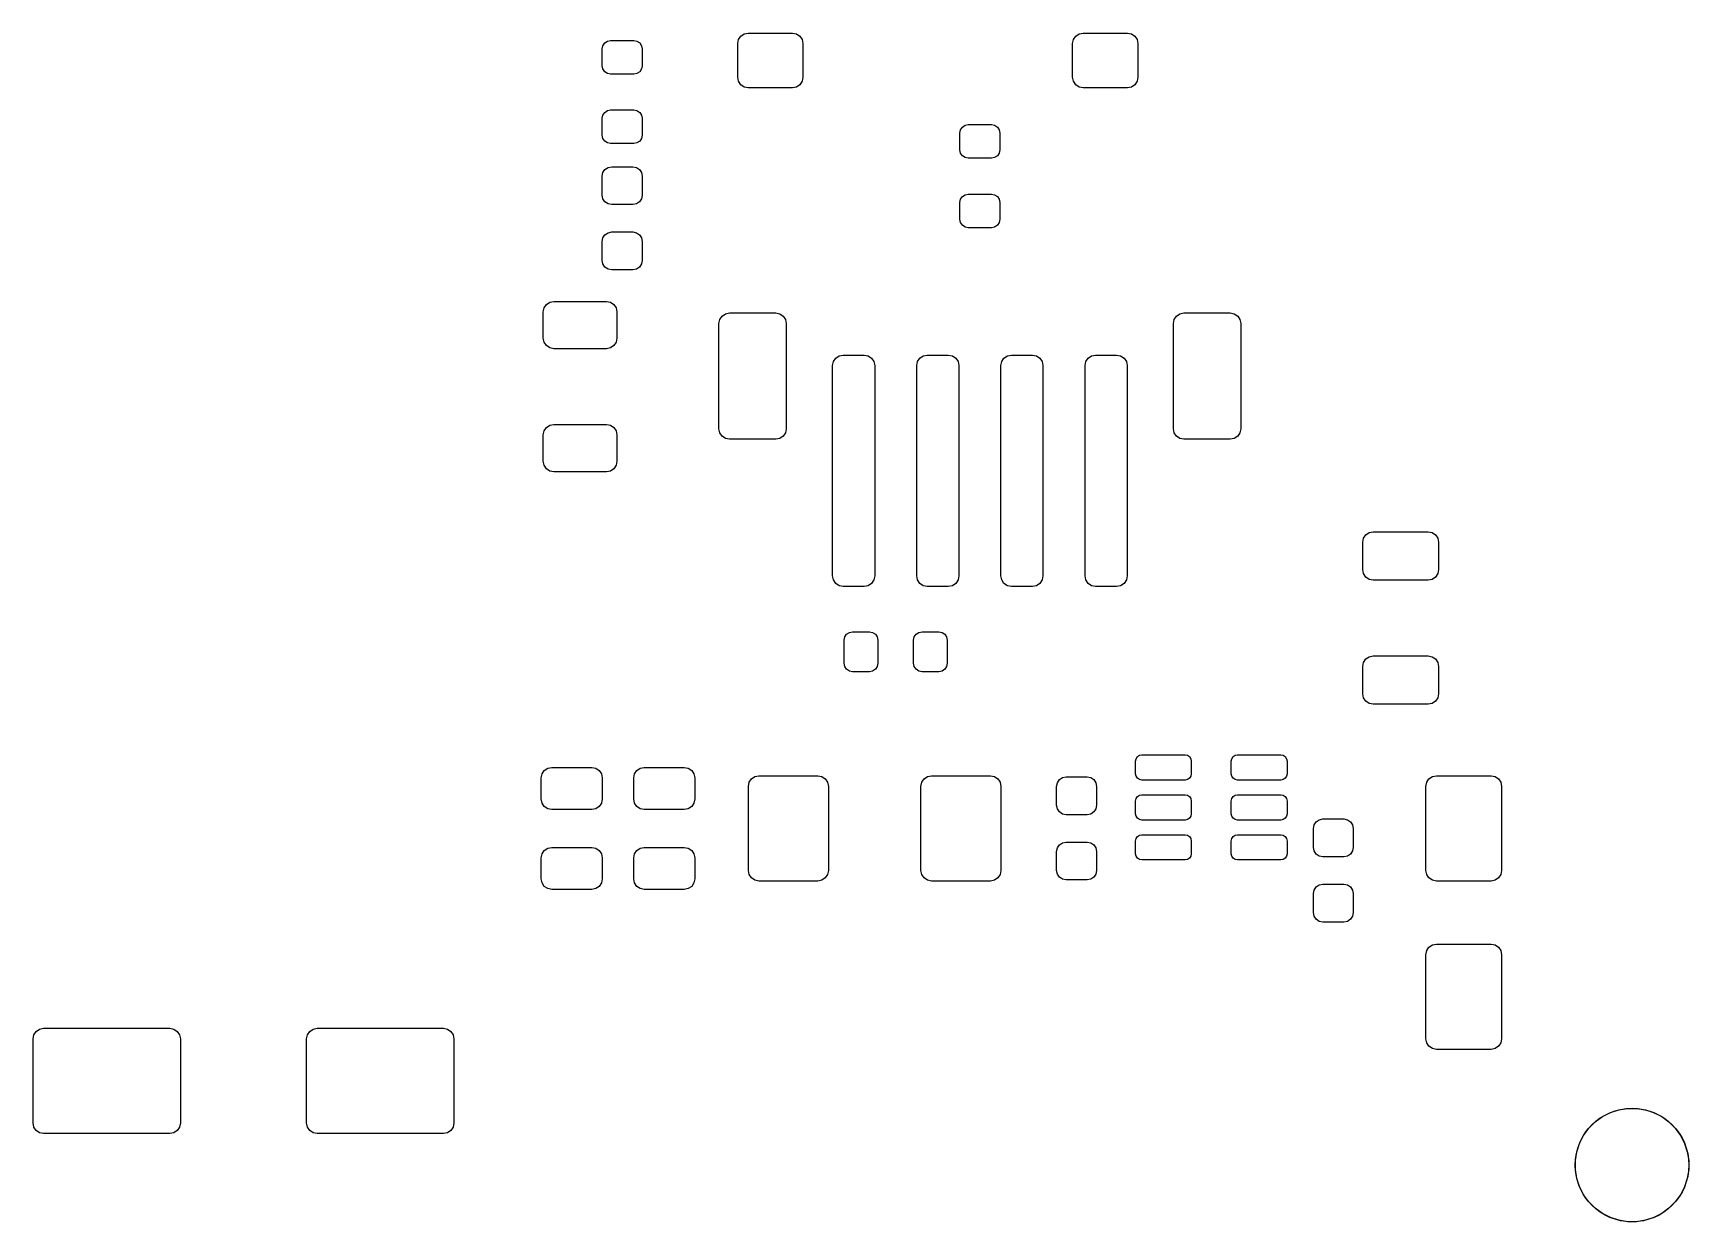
# Model space of a CAD drawing. Header units: millimetres. Extents: x 102 to 178.7, y -160.9 to -102.2.
# Drawn here: x 138.5 to 177.85, y -159.85 to -131.6 of the extents above; entities that cross this region are included whole.
import ezdxf

# ---------------------------------------------------------------- set-up
doc = ezdxf.new("R2010")
doc.units = ezdxf.units.MM
doc.layers.add('F.Mask', color=253, linetype='CONTINUOUS', true_color=0xa89984)

msp = doc.modelspace()

# ---------------------------------------------------------------- linework, layer by layer
at = {"layer": 'F.Mask', "linetype": 'CONTINUOUS'}
for p, q in [((152.083579, -131.833579), (152.148463, -131.790224)), ((152.148463, -131.790224), (152.225, -131.775)), ((152.225, -131.775), (152.775, -131.775)), ((152.775, -131.775), (152.851537, -131.790224)), ((152.851537, -131.790224), (152.916421, -131.833579)), ((155.245, -131.85), (155.26403, -131.754329)), ((155.26403, -131.754329), (155.318223, -131.673223)), ((155.318223, -131.673223), (155.399329, -131.61903)), ((155.399329, -131.61903), (155.495, -131.6)), ((155.495, -131.6), (156.545, -131.6)), ((156.545, -131.6), (156.640671, -131.61903)), ((156.640671, -131.61903), (156.721777, -131.673223)), ((156.721777, -131.673223), (156.77597, -131.754329)), ((156.77597, -131.754329), (156.795, -131.85)), ((163.205, -131.85), (163.22403, -131.754329)), ((163.22403, -131.754329), (163.278223, -131.673223)), ((163.278223, -131.673223), (163.359329, -131.61903)), ((163.359329, -131.61903), (163.455, -131.6)), ((163.455, -131.6), (164.505, -131.6)), ((164.505, -131.6), (164.600671, -131.61903)), ((164.600671, -131.61903), (164.681777, -131.673223)), ((164.681777, -131.673223), (164.73597, -131.754329)), ((164.73597, -131.754329), (164.755, -131.85)), ((152.025, -131.975), (152.040224, -131.898463)), ((152.025, -132.375), (152.025, -131.975)), ((152.040224, -131.898463), (152.083579, -131.833579)), ((152.916421, -131.833579), (152.959776, -131.898463)), ((152.959776, -131.898463), (152.975, -131.975)), ((152.975, -131.975), (152.975, -132.375)), ((155.245, -132.65), (155.245, -131.85)), ((156.795, -131.85), (156.795, -132.65)), ((163.205, -132.65), (163.205, -131.85)), ((164.755, -131.85), (164.755, -132.65)), ((152.040224, -132.451537), (152.025, -132.375)), ((152.083579, -132.516421), (152.040224, -132.451537)), ((152.148463, -132.559776), (152.083579, -132.516421)), ((152.225, -132.575), (152.148463, -132.559776)), ((152.775, -132.575), (152.225, -132.575)), ((152.851537, -132.559776), (152.775, -132.575)), ((152.916421, -132.516421), (152.851537, -132.559776)), ((152.959776, -132.451537), (152.916421, -132.516421)), ((152.975, -132.375), (152.959776, -132.451537)), ((155.26403, -132.745671), (155.245, -132.65)), ((155.318223, -132.826777), (155.26403, -132.745671)), ((155.399329, -132.88097), (155.318223, -132.826777)), ((155.495, -132.9), (155.399329, -132.88097)), ((156.545, -132.9), (155.495, -132.9)), ((156.640671, -132.88097), (156.545, -132.9)), ((156.721777, -132.826777), (156.640671, -132.88097)), ((156.77597, -132.745671), (156.721777, -132.826777)), ((156.795, -132.65), (156.77597, -132.745671)), ((163.22403, -132.745671), (163.205, -132.65)), ((163.278223, -132.826777), (163.22403, -132.745671)), ((163.359329, -132.88097), (163.278223, -132.826777)), ((163.455, -132.9), (163.359329, -132.88097)), ((164.505, -132.9), (163.455, -132.9)), ((164.600671, -132.88097), (164.505, -132.9)), ((164.681777, -132.826777), (164.600671, -132.88097)), ((164.73597, -132.745671), (164.681777, -132.826777)), ((164.755, -132.65), (164.73597, -132.745671)), ((152.025, -133.625), (152.040224, -133.548463)), ((152.025, -134.025), (152.025, -133.625)), ((152.040224, -133.548463), (152.083579, -133.483579)), ((152.083579, -133.483579), (152.148463, -133.440224)), ((152.148463, -133.440224), (152.225, -133.425)), ((152.225, -133.425), (152.775, -133.425)), ((152.775, -133.425), (152.851537, -133.440224)), ((152.851537, -133.440224), (152.916421, -133.483579)), ((152.916421, -133.483579), (152.959776, -133.548463)), ((152.959776, -133.548463), (152.975, -133.625)), ((152.975, -133.625), (152.975, -134.025)), ((160.648463, -133.790224), (160.725, -133.775)), ((160.725, -133.775), (161.275, -133.775)), ((161.275, -133.775), (161.351537, -133.790224)), ((152.040224, -134.101537), (152.025, -134.025)), ((152.083579, -134.166421), (152.040224, -134.101537)), ((152.148463, -134.209776), (152.083579, -134.166421)), ((152.916421, -134.166421), (152.851537, -134.209776)), ((152.959776, -134.101537), (152.916421, -134.166421)), ((152.975, -134.025), (152.959776, -134.101537)), ((160.525, -133.975), (160.540224, -133.898463)), ((160.525, -134.375), (160.525, -133.975)), ((160.540224, -133.898463), (160.583579, -133.833579)), ((160.583579, -133.833579), (160.648463, -133.790224)), ((161.351537, -133.790224), (161.416421, -133.833579)), ((161.416421, -133.833579), (161.459776, -133.898463)), ((161.459776, -133.898463), (161.475, -133.975)), ((161.475, -133.975), (161.475, -134.375)), ((152.225, -134.225), (152.148463, -134.209776)), ((152.775, -134.225), (152.225, -134.225)), ((152.851537, -134.209776), (152.775, -134.225)), ((160.540224, -134.451537), (160.525, -134.375)), ((160.583579, -134.516421), (160.540224, -134.451537)), ((160.648463, -134.559776), (160.583579, -134.516421)), ((160.725, -134.575), (160.648463, -134.559776)), ((161.275, -134.575), (160.725, -134.575)), ((161.351537, -134.559776), (161.275, -134.575)), ((161.416421, -134.516421), (161.351537, -134.559776)), ((161.459776, -134.451537), (161.416421, -134.516421)), ((161.475, -134.375), (161.459776, -134.451537)), ((152.025, -135), (152.042127, -134.913896)), ((152.042127, -134.913896), (152.090901, -134.840901)), ((152.090901, -134.840901), (152.163896, -134.792127)), ((152.163896, -134.792127), (152.25, -134.775)), ((152.25, -134.775), (152.75, -134.775)), ((152.75, -134.775), (152.836104, -134.792127)), ((152.836104, -134.792127), (152.909099, -134.840901)), ((152.909099, -134.840901), (152.957873, -134.913896)), ((152.957873, -134.913896), (152.975, -135)), ((152.025, -135.45), (152.025, -135)), ((152.975, -135), (152.975, -135.45)), ((152.042127, -135.536104), (152.025, -135.45)), ((152.090901, -135.609099), (152.042127, -135.536104)), ((152.163896, -135.657873), (152.090901, -135.609099)), ((152.25, -135.675), (152.163896, -135.657873)), ((152.75, -135.675), (152.25, -135.675)), ((152.836104, -135.657873), (152.75, -135.675)), ((152.909099, -135.609099), (152.836104, -135.657873)), ((152.957873, -135.536104), (152.909099, -135.609099)), ((152.975, -135.45), (152.957873, -135.536104)), ((160.525, -135.625), (160.540224, -135.548463)), ((160.525, -136.025), (160.525, -135.625)), ((160.540224, -135.548463), (160.583579, -135.483579)), ((160.583579, -135.483579), (160.648463, -135.440224)), ((160.648463, -135.440224), (160.725, -135.425)), ((160.725, -135.425), (161.275, -135.425)), ((161.275, -135.425), (161.351537, -135.440224)), ((161.351537, -135.440224), (161.416421, -135.483579)), ((161.416421, -135.483579), (161.459776, -135.548463)), ((161.459776, -135.548463), (161.475, -135.625)), ((161.475, -135.625), (161.475, -136.025)), ((160.540224, -136.101537), (160.525, -136.025)), ((160.583579, -136.166421), (160.540224, -136.101537)), ((161.459776, -136.101537), (161.416421, -136.166421)), ((161.475, -136.025), (161.459776, -136.101537)), ((152.025, -136.55), (152.042127, -136.463896)), ((152.042127, -136.463896), (152.090901, -136.390901)), ((152.090901, -136.390901), (152.163896, -136.342127)), ((152.163896, -136.342127), (152.25, -136.325)), ((152.25, -136.325), (152.75, -136.325)), ((152.75, -136.325), (152.836104, -136.342127)), ((152.836104, -136.342127), (152.909099, -136.390901)), ((152.909099, -136.390901), (152.957873, -136.463896)), ((152.957873, -136.463896), (152.975, -136.55)), ((160.648463, -136.209776), (160.583579, -136.166421)), ((160.725, -136.225), (160.648463, -136.209776)), ((161.275, -136.225), (160.725, -136.225)), ((161.351537, -136.209776), (161.275, -136.225)), ((161.416421, -136.166421), (161.351537, -136.209776)), ((152.025, -137), (152.025, -136.55)), ((152.975, -136.55), (152.975, -137)), ((152.042127, -137.086104), (152.025, -137)), ((152.090901, -137.159099), (152.042127, -137.086104)), ((152.163896, -137.207873), (152.090901, -137.159099)), ((152.25, -137.225), (152.163896, -137.207873)), ((152.75, -137.225), (152.25, -137.225)), ((152.836104, -137.207873), (152.75, -137.225)), ((152.909099, -137.159099), (152.836104, -137.207873)), ((152.957873, -137.086104), (152.909099, -137.159099)), ((152.975, -137), (152.957873, -137.086104)), ((150.64403, -138.129329), (150.698223, -138.048223)), ((150.698223, -138.048223), (150.779329, -137.99403)), ((150.779329, -137.99403), (150.875, -137.975)), ((150.875, -137.975), (152.125, -137.975)), ((152.125, -137.975), (152.220671, -137.99403)), ((152.220671, -137.99403), (152.301777, -138.048223)), ((152.301777, -138.048223), (152.35597, -138.129329)), ((150.625, -138.225), (150.64403, -138.129329)), ((150.625, -138.85), (150.625, -138.225)), ((152.35597, -138.129329), (152.375, -138.225)), ((152.375, -138.225), (152.375, -138.85)), ((154.8, -138.5), (154.81903, -138.404329)), ((154.8, -141), (154.8, -138.5)), ((154.81903, -138.404329), (154.873223, -138.323223)), ((154.873223, -138.323223), (154.954329, -138.26903)), ((154.954329, -138.26903), (155.05, -138.25)), ((155.05, -138.25), (156.15, -138.25)), ((156.15, -138.25), (156.245671, -138.26903)), ((156.245671, -138.26903), (156.326777, -138.323223)), ((156.326777, -138.323223), (156.38097, -138.404329)), ((156.38097, -138.404329), (156.4, -138.5)), ((156.4, -138.5), (156.4, -141)), ((165.6, -138.5), (165.61903, -138.404329)), ((165.6, -141), (165.6, -138.5)), ((165.61903, -138.404329), (165.673223, -138.323223)), ((165.673223, -138.323223), (165.754329, -138.26903)), ((165.754329, -138.26903), (165.85, -138.25)), ((165.85, -138.25), (166.95, -138.25)), ((166.95, -138.25), (167.045671, -138.26903)), ((167.045671, -138.26903), (167.126777, -138.323223)), ((167.126777, -138.323223), (167.18097, -138.404329)), ((167.18097, -138.404329), (167.2, -138.5)), ((167.2, -138.5), (167.2, -141)), ((150.64403, -138.945671), (150.625, -138.85)), ((152.375, -138.85), (152.35597, -138.945671)), ((150.698223, -139.026777), (150.64403, -138.945671)), ((150.779329, -139.08097), (150.698223, -139.026777)), ((150.875, -139.1), (150.779329, -139.08097)), ((152.125, -139.1), (150.875, -139.1)), ((152.220671, -139.08097), (152.125, -139.1)), ((152.301777, -139.026777), (152.220671, -139.08097)), ((152.35597, -138.945671), (152.301777, -139.026777)), ((157.573223, -139.323223), (157.654329, -139.26903)), ((157.654329, -139.26903), (157.75, -139.25)), ((157.75, -139.25), (158.25, -139.25)), ((158.25, -139.25), (158.345671, -139.26903)), ((158.345671, -139.26903), (158.426777, -139.323223)), ((159.573223, -139.323223), (159.654329, -139.26903)), ((159.654329, -139.26903), (159.75, -139.25)), ((159.75, -139.25), (160.25, -139.25)), ((160.25, -139.25), (160.345671, -139.26903)), ((160.345671, -139.26903), (160.426777, -139.323223)), ((161.573223, -139.323223), (161.654329, -139.26903)), ((161.654329, -139.26903), (161.75, -139.25)), ((161.75, -139.25), (162.25, -139.25)), ((162.25, -139.25), (162.345671, -139.26903)), ((162.345671, -139.26903), (162.426777, -139.323223)), ((163.573223, -139.323223), (163.654329, -139.26903)), ((163.654329, -139.26903), (163.75, -139.25)), ((163.75, -139.25), (164.25, -139.25)), ((164.25, -139.25), (164.345671, -139.26903)), ((164.345671, -139.26903), (164.426777, -139.323223)), ((157.5, -139.5), (157.51903, -139.404329)), ((157.5, -144.5), (157.5, -139.5)), ((157.51903, -139.404329), (157.573223, -139.323223)), ((158.426777, -139.323223), (158.48097, -139.404329)), ((158.48097, -139.404329), (158.5, -139.5)), ((158.5, -139.5), (158.5, -144.5)), ((159.5, -139.5), (159.51903, -139.404329)), ((159.5, -144.5), (159.5, -139.5)), ((159.51903, -139.404329), (159.573223, -139.323223)), ((160.426777, -139.323223), (160.48097, -139.404329)), ((160.48097, -139.404329), (160.5, -139.5)), ((160.5, -139.5), (160.5, -144.5)), ((161.5, -139.5), (161.51903, -139.404329)), ((161.5, -144.5), (161.5, -139.5)), ((161.51903, -139.404329), (161.573223, -139.323223)), ((162.426777, -139.323223), (162.48097, -139.404329)), ((162.48097, -139.404329), (162.5, -139.5)), ((162.5, -139.5), (162.5, -144.5)), ((163.5, -139.5), (163.51903, -139.404329)), ((163.5, -144.5), (163.5, -139.5)), ((163.51903, -139.404329), (163.573223, -139.323223)), ((164.426777, -139.323223), (164.48097, -139.404329)), ((164.48097, -139.404329), (164.5, -139.5)), ((164.5, -139.5), (164.5, -144.5)), ((150.625, -141.15), (150.64403, -141.054329)), ((150.625, -141.775), (150.625, -141.15)), ((150.64403, -141.054329), (150.698223, -140.973223)), ((150.698223, -140.973223), (150.779329, -140.91903)), ((150.779329, -140.91903), (150.875, -140.9)), ((150.875, -140.9), (152.125, -140.9)), ((152.125, -140.9), (152.220671, -140.91903)), ((152.220671, -140.91903), (152.301777, -140.973223)), ((152.301777, -140.973223), (152.35597, -141.054329)), ((152.35597, -141.054329), (152.375, -141.15)), ((152.375, -141.15), (152.375, -141.775)), ((154.81903, -141.095671), (154.8, -141)), ((154.873223, -141.176777), (154.81903, -141.095671)), ((154.954329, -141.23097), (154.873223, -141.176777)), ((155.05, -141.25), (154.954329, -141.23097)), ((156.15, -141.25), (155.05, -141.25)), ((156.245671, -141.23097), (156.15, -141.25)), ((156.326777, -141.176777), (156.245671, -141.23097)), ((156.38097, -141.095671), (156.326777, -141.176777)), ((156.4, -141), (156.38097, -141.095671)), ((165.61903, -141.095671), (165.6, -141)), ((165.673223, -141.176777), (165.61903, -141.095671)), ((165.754329, -141.23097), (165.673223, -141.176777)), ((165.85, -141.25), (165.754329, -141.23097)), ((166.95, -141.25), (165.85, -141.25)), ((167.045671, -141.23097), (166.95, -141.25)), ((167.126777, -141.176777), (167.045671, -141.23097)), ((167.18097, -141.095671), (167.126777, -141.176777)), ((167.2, -141), (167.18097, -141.095671)), ((150.64403, -141.870671), (150.625, -141.775)), ((150.698223, -141.951777), (150.64403, -141.870671)), ((150.779329, -142.00597), (150.698223, -141.951777)), ((150.875, -142.025), (150.779329, -142.00597)), ((152.125, -142.025), (150.875, -142.025)), ((152.220671, -142.00597), (152.125, -142.025)), ((152.301777, -141.951777), (152.220671, -142.00597)), ((152.35597, -141.870671), (152.301777, -141.951777)), ((152.375, -141.775), (152.35597, -141.870671)), ((170.1, -143.7), (170.11903, -143.604329)), ((170.11903, -143.604329), (170.173223, -143.523223)), ((170.173223, -143.523223), (170.254329, -143.46903)), ((170.254329, -143.46903), (170.35, -143.45)), ((170.35, -143.45), (171.65, -143.45)), ((171.65, -143.45), (171.745671, -143.46903)), ((171.745671, -143.46903), (171.826777, -143.523223)), ((171.826777, -143.523223), (171.88097, -143.604329)), ((171.88097, -143.604329), (171.9, -143.7)), ((170.1, -144.35), (170.1, -143.7)), ((171.9, -143.7), (171.9, -144.35)), ((170.11903, -144.445671), (170.1, -144.35)), ((171.9, -144.35), (171.88097, -144.445671)), ((157.51903, -144.595671), (157.5, -144.5)), ((157.573223, -144.676777), (157.51903, -144.595671)), ((157.654329, -144.73097), (157.573223, -144.676777)), ((157.75, -144.75), (157.654329, -144.73097)), ((158.25, -144.75), (157.75, -144.75)), ((158.345671, -144.73097), (158.25, -144.75)), ((158.426777, -144.676777), (158.345671, -144.73097)), ((158.48097, -144.595671), (158.426777, -144.676777)), ((158.5, -144.5), (158.48097, -144.595671)), ((159.51903, -144.595671), (159.5, -144.5)), ((159.573223, -144.676777), (159.51903, -144.595671)), ((159.654329, -144.73097), (159.573223, -144.676777)), ((159.75, -144.75), (159.654329, -144.73097)), ((160.25, -144.75), (159.75, -144.75)), ((160.345671, -144.73097), (160.25, -144.75)), ((160.426777, -144.676777), (160.345671, -144.73097)), ((160.48097, -144.595671), (160.426777, -144.676777)), ((160.5, -144.5), (160.48097, -144.595671)), ((161.51903, -144.595671), (161.5, -144.5)), ((161.573223, -144.676777), (161.51903, -144.595671)), ((161.654329, -144.73097), (161.573223, -144.676777)), ((161.75, -144.75), (161.654329, -144.73097)), ((162.25, -144.75), (161.75, -144.75)), ((162.345671, -144.73097), (162.25, -144.75)), ((162.426777, -144.676777), (162.345671, -144.73097)), ((162.48097, -144.595671), (162.426777, -144.676777)), ((162.5, -144.5), (162.48097, -144.595671)), ((163.51903, -144.595671), (163.5, -144.5)), ((163.573223, -144.676777), (163.51903, -144.595671)), ((163.654329, -144.73097), (163.573223, -144.676777)), ((163.75, -144.75), (163.654329, -144.73097)), ((164.25, -144.75), (163.75, -144.75)), ((164.345671, -144.73097), (164.25, -144.75)), ((164.426777, -144.676777), (164.345671, -144.73097)), ((164.48097, -144.595671), (164.426777, -144.676777)), ((164.5, -144.5), (164.48097, -144.595671)), ((170.173223, -144.526777), (170.11903, -144.445671)), ((170.254329, -144.58097), (170.173223, -144.526777)), ((170.35, -144.6), (170.254329, -144.58097)), ((171.65, -144.6), (170.35, -144.6)), ((171.745671, -144.58097), (171.65, -144.6)), ((171.826777, -144.526777), (171.745671, -144.58097)), ((171.88097, -144.445671), (171.826777, -144.526777)), ((157.775, -146.025), (157.790224, -145.948463)), ((157.790224, -145.948463), (157.833579, -145.883579)), ((157.833579, -145.883579), (157.898463, -145.840224)), ((157.898463, -145.840224), (157.975, -145.825)), ((157.975, -145.825), (158.375, -145.825)), ((158.375, -145.825), (158.451537, -145.840224)), ((158.451537, -145.840224), (158.516421, -145.883579)), ((158.516421, -145.883579), (158.559776, -145.948463)), ((158.559776, -145.948463), (158.575, -146.025)), ((159.425, -146.025), (159.440224, -145.948463)), ((159.440224, -145.948463), (159.483579, -145.883579)), ((159.483579, -145.883579), (159.548463, -145.840224)), ((159.548463, -145.840224), (159.625, -145.825)), ((159.625, -145.825), (160.025, -145.825)), ((160.025, -145.825), (160.101537, -145.840224)), ((160.101537, -145.840224), (160.166421, -145.883579)), ((160.166421, -145.883579), (160.209776, -145.948463)), ((160.209776, -145.948463), (160.225, -146.025)), ((157.775, -146.575), (157.775, -146.025)), ((158.575, -146.025), (158.575, -146.575)), ((159.425, -146.575), (159.425, -146.025)), ((160.225, -146.025), (160.225, -146.575)), ((157.790224, -146.651537), (157.775, -146.575)), ((157.833579, -146.716421), (157.790224, -146.651537)), ((157.898463, -146.759776), (157.833579, -146.716421)), ((157.975, -146.775), (157.898463, -146.759776)), ((158.375, -146.775), (157.975, -146.775)), ((158.451537, -146.759776), (158.375, -146.775)), ((158.516421, -146.716421), (158.451537, -146.759776)), ((158.559776, -146.651537), (158.516421, -146.716421)), ((158.575, -146.575), (158.559776, -146.651537)), ((159.440224, -146.651537), (159.425, -146.575)), ((159.483579, -146.716421), (159.440224, -146.651537)), ((159.548463, -146.759776), (159.483579, -146.716421)), ((159.625, -146.775), (159.548463, -146.759776)), ((160.025, -146.775), (159.625, -146.775)), ((160.101537, -146.759776), (160.025, -146.775)), ((160.166421, -146.716421), (160.101537, -146.759776)), ((160.209776, -146.651537), (160.166421, -146.716421)), ((160.225, -146.575), (160.209776, -146.651537)), ((170.1, -146.65), (170.11903, -146.554329)), ((170.1, -147.3), (170.1, -146.65)), ((170.11903, -146.554329), (170.173223, -146.473223)), ((170.173223, -146.473223), (170.254329, -146.41903)), ((170.254329, -146.41903), (170.35, -146.4)), ((170.35, -146.4), (171.65, -146.4)), ((171.65, -146.4), (171.745671, -146.41903)), ((171.745671, -146.41903), (171.826777, -146.473223)), ((171.826777, -146.473223), (171.88097, -146.554329)), ((171.88097, -146.554329), (171.9, -146.65)), ((171.9, -146.65), (171.9, -147.3)), ((170.11903, -147.395671), (170.1, -147.3)), ((170.173223, -147.476777), (170.11903, -147.395671)), ((170.254329, -147.53097), (170.173223, -147.476777)), ((170.35, -147.55), (170.254329, -147.53097)), ((171.65, -147.55), (170.35, -147.55)), ((171.745671, -147.53097), (171.65, -147.55)), ((171.826777, -147.476777), (171.745671, -147.53097)), ((171.88097, -147.395671), (171.826777, -147.476777)), ((171.9, -147.3), (171.88097, -147.395671)), ((150.59403, -149.204329), (150.648223, -149.123223)), ((150.648223, -149.123223), (150.729329, -149.06903)), ((150.729329, -149.06903), (150.825, -149.05)), ((150.825, -149.05), (151.775, -149.05)), ((151.775, -149.05), (151.870671, -149.06903)), ((151.870671, -149.06903), (151.951777, -149.123223)), ((151.951777, -149.123223), (152.00597, -149.204329)), ((152.79403, -149.204329), (152.848223, -149.123223)), ((152.848223, -149.123223), (152.929329, -149.06903)), ((152.929329, -149.06903), (153.025, -149.05)), ((153.025, -149.05), (153.975, -149.05)), ((153.975, -149.05), (154.070671, -149.06903)), ((154.070671, -149.06903), (154.151777, -149.123223)), ((154.151777, -149.123223), (154.20597, -149.204329)), ((164.7, -148.9), (164.711418, -148.842597)), ((164.7, -149.2), (164.7, -148.9)), ((164.711418, -148.842597), (164.743934, -148.793934)), ((164.743934, -148.793934), (164.792597, -148.761418)), ((164.792597, -148.761418), (164.85, -148.75)), ((164.85, -148.75), (165.875, -148.75)), ((165.875, -148.75), (165.932403, -148.761418)), ((165.932403, -148.761418), (165.981066, -148.793934)), ((165.981066, -148.793934), (166.013582, -148.842597)), ((166.013582, -148.842597), (166.025, -148.9)), ((166.025, -148.9), (166.025, -149.2)), ((166.975, -148.9), (166.986418, -148.842597)), ((166.975, -149.2), (166.975, -148.9)), ((166.986418, -148.842597), (167.018934, -148.793934)), ((167.018934, -148.793934), (167.067597, -148.761418)), ((167.067597, -148.761418), (167.125, -148.75)), ((167.125, -148.75), (168.15, -148.75)), ((168.15, -148.75), (168.207403, -148.761418)), ((168.207403, -148.761418), (168.256066, -148.793934)), ((168.256066, -148.793934), (168.288582, -148.842597)), ((168.288582, -148.842597), (168.3, -148.9)), ((168.3, -148.9), (168.3, -149.2)), ((150.575, -149.3), (150.59403, -149.204329)), ((150.575, -149.8), (150.575, -149.3)), ((152.00597, -149.204329), (152.025, -149.3)), ((152.025, -149.3), (152.025, -149.8)), ((152.775, -149.3), (152.79403, -149.204329)), ((152.775, -149.8), (152.775, -149.3)), ((154.20597, -149.204329), (154.225, -149.3)), ((154.225, -149.3), (154.225, -149.8)), ((155.5, -149.5), (155.51903, -149.404329)), ((155.5, -151.5), (155.5, -149.5)), ((155.51903, -149.404329), (155.573223, -149.323223)), ((155.573223, -149.323223), (155.654329, -149.26903)), ((155.654329, -149.26903), (155.75, -149.25)), ((155.75, -149.25), (157.15, -149.25)), ((157.15, -149.25), (157.245671, -149.26903)), ((157.245671, -149.26903), (157.326777, -149.323223)), ((157.326777, -149.323223), (157.38097, -149.404329)), ((157.38097, -149.404329), (157.4, -149.5)), ((157.4, -149.5), (157.4, -151.5)), ((159.6, -149.5), (159.61903, -149.404329)), ((159.6, -151.5), (159.6, -149.5)), ((159.61903, -149.404329), (159.673223, -149.323223)), ((159.673223, -149.323223), (159.754329, -149.26903)), ((159.754329, -149.26903), (159.85, -149.25)), ((159.85, -149.25), (161.25, -149.25)), ((161.25, -149.25), (161.345671, -149.26903)), ((161.345671, -149.26903), (161.426777, -149.323223)), ((161.426777, -149.323223), (161.48097, -149.404329)), ((161.48097, -149.404329), (161.5, -149.5)), ((161.5, -149.5), (161.5, -151.5)), ((162.825, -149.5), (162.842127, -149.413896)), ((162.825, -149.95), (162.825, -149.5)), ((162.842127, -149.413896), (162.890901, -149.340901)), ((162.890901, -149.340901), (162.963896, -149.292127)), ((162.963896, -149.292127), (163.05, -149.275)), ((163.05, -149.275), (163.55, -149.275)), ((163.55, -149.275), (163.636104, -149.292127)), ((163.636104, -149.292127), (163.709099, -149.340901)), ((163.709099, -149.340901), (163.757873, -149.413896)), ((163.757873, -149.413896), (163.775, -149.5)), ((163.775, -149.5), (163.775, -149.95)), ((164.711418, -149.257403), (164.7, -149.2)), ((164.743934, -149.306066), (164.711418, -149.257403)), ((164.792597, -149.338582), (164.743934, -149.306066)), ((164.85, -149.35), (164.792597, -149.338582)), ((165.875, -149.35), (164.85, -149.35)), ((165.932403, -149.338582), (165.875, -149.35)), ((165.981066, -149.306066), (165.932403, -149.338582)), ((166.013582, -149.257403), (165.981066, -149.306066)), ((166.025, -149.2), (166.013582, -149.257403)), ((166.986418, -149.257403), (166.975, -149.2)), ((167.018934, -149.306066), (166.986418, -149.257403)), ((167.067597, -149.338582), (167.018934, -149.306066)), ((167.125, -149.35), (167.067597, -149.338582)), ((168.15, -149.35), (167.125, -149.35)), ((168.207403, -149.338582), (168.15, -149.35)), ((168.256066, -149.306066), (168.207403, -149.338582)), ((168.288582, -149.257403), (168.256066, -149.306066)), ((168.3, -149.2), (168.288582, -149.257403)), ((171.6, -149.5), (171.61903, -149.404329)), ((171.6, -151.5), (171.6, -149.5)), ((171.61903, -149.404329), (171.673223, -149.323223)), ((171.673223, -149.323223), (171.754329, -149.26903)), ((171.754329, -149.26903), (171.85, -149.25)), ((171.85, -149.25), (173.15, -149.25)), ((173.15, -149.25), (173.245671, -149.26903)), ((173.245671, -149.26903), (173.326777, -149.323223)), ((173.326777, -149.323223), (173.38097, -149.404329)), ((173.38097, -149.404329), (173.4, -149.5)), ((173.4, -149.5), (173.4, -151.5)), ((150.59403, -149.895671), (150.575, -149.8)), ((150.648223, -149.976777), (150.59403, -149.895671)), ((152.00597, -149.895671), (151.951777, -149.976777)), ((152.025, -149.8), (152.00597, -149.895671)), ((152.79403, -149.895671), (152.775, -149.8)), ((152.848223, -149.976777), (152.79403, -149.895671)), ((154.20597, -149.895671), (154.151777, -149.976777)), ((154.225, -149.8), (154.20597, -149.895671)), ((164.7, -149.85), (164.711418, -149.792597)), ((164.7, -150.15), (164.7, -149.85)), ((164.711418, -149.792597), (164.743934, -149.743934)), ((164.743934, -149.743934), (164.792597, -149.711418)), ((164.792597, -149.711418), (164.85, -149.7)), ((164.85, -149.7), (165.875, -149.7)), ((165.875, -149.7), (165.932403, -149.711418)), ((165.932403, -149.711418), (165.981066, -149.743934)), ((165.981066, -149.743934), (166.013582, -149.792597)), ((166.013582, -149.792597), (166.025, -149.85)), ((166.025, -149.85), (166.025, -150.15)), ((166.975, -149.85), (166.986418, -149.792597)), ((166.975, -150.15), (166.975, -149.85)), ((166.986418, -149.792597), (167.018934, -149.743934)), ((167.018934, -149.743934), (167.067597, -149.711418)), ((167.067597, -149.711418), (167.125, -149.7)), ((167.125, -149.7), (168.15, -149.7)), ((168.15, -149.7), (168.207403, -149.711418)), ((168.207403, -149.711418), (168.256066, -149.743934)), ((168.256066, -149.743934), (168.288582, -149.792597)), ((168.288582, -149.792597), (168.3, -149.85)), ((168.3, -149.85), (168.3, -150.15)), ((150.729329, -150.03097), (150.648223, -149.976777)), ((150.825, -150.05), (150.729329, -150.03097)), ((151.775, -150.05), (150.825, -150.05)), ((151.870671, -150.03097), (151.775, -150.05)), ((151.951777, -149.976777), (151.870671, -150.03097)), ((152.929329, -150.03097), (152.848223, -149.976777)), ((153.025, -150.05), (152.929329, -150.03097)), ((153.975, -150.05), (153.025, -150.05)), ((154.070671, -150.03097), (153.975, -150.05)), ((154.151777, -149.976777), (154.070671, -150.03097)), ((162.842127, -150.036104), (162.825, -149.95)), ((162.890901, -150.109099), (162.842127, -150.036104)), ((162.963896, -150.157873), (162.890901, -150.109099)), ((163.05, -150.175), (162.963896, -150.157873)), ((163.55, -150.175), (163.05, -150.175)), ((163.636104, -150.157873), (163.55, -150.175)), ((163.709099, -150.109099), (163.636104, -150.157873)), ((163.757873, -150.036104), (163.709099, -150.109099)), ((163.775, -149.95), (163.757873, -150.036104)), ((164.711418, -150.207403), (164.7, -150.15)), ((164.743934, -150.256066), (164.711418, -150.207403)), ((164.792597, -150.288582), (164.743934, -150.256066)), ((164.85, -150.3), (164.792597, -150.288582)), ((165.875, -150.3), (164.85, -150.3)), ((165.932403, -150.288582), (165.875, -150.3)), ((165.981066, -150.256066), (165.932403, -150.288582)), ((166.013582, -150.207403), (165.981066, -150.256066)), ((166.025, -150.15), (166.013582, -150.207403)), ((166.986418, -150.207403), (166.975, -150.15)), ((167.018934, -150.256066), (166.986418, -150.207403)), ((167.067597, -150.288582), (167.018934, -150.256066)), ((167.125, -150.3), (167.067597, -150.288582)), ((168.15, -150.3), (167.125, -150.3)), ((168.207403, -150.288582), (168.15, -150.3)), ((168.256066, -150.256066), (168.207403, -150.288582)), ((168.288582, -150.207403), (168.256066, -150.256066)), ((168.3, -150.15), (168.288582, -150.207403)), ((168.990901, -150.340901), (169.063896, -150.292127)), ((169.063896, -150.292127), (169.15, -150.275)), ((169.15, -150.275), (169.65, -150.275)), ((169.65, -150.275), (169.736104, -150.292127)), ((169.736104, -150.292127), (169.809099, -150.340901)), ((164.711418, -150.742597), (164.743934, -150.693934)), ((164.743934, -150.693934), (164.792597, -150.661418)), ((164.792597, -150.661418), (164.85, -150.65)), ((164.85, -150.65), (165.875, -150.65)), ((165.875, -150.65), (165.932403, -150.661418)), ((165.932403, -150.661418), (165.981066, -150.693934)), ((165.981066, -150.693934), (166.013582, -150.742597)), ((166.986418, -150.742597), (167.018934, -150.693934)), ((167.018934, -150.693934), (167.067597, -150.661418)), ((167.067597, -150.661418), (167.125, -150.65)), ((167.125, -150.65), (168.15, -150.65)), ((168.15, -150.65), (168.207403, -150.661418)), ((168.207403, -150.661418), (168.256066, -150.693934)), ((168.256066, -150.693934), (168.288582, -150.742597)), ((168.925, -150.5), (168.942127, -150.413896)), ((168.925, -150.95), (168.925, -150.5)), ((168.942127, -150.413896), (168.990901, -150.340901)), ((169.809099, -150.340901), (169.857873, -150.413896)), ((169.857873, -150.413896), (169.875, -150.5)), ((169.875, -150.5), (169.875, -150.95)), ((150.59403, -151.104329), (150.648223, -151.023223)), ((150.648223, -151.023223), (150.729329, -150.96903)), ((150.729329, -150.96903), (150.825, -150.95)), ((150.825, -150.95), (151.775, -150.95)), ((151.775, -150.95), (151.870671, -150.96903)), ((151.870671, -150.96903), (151.951777, -151.023223)), ((151.951777, -151.023223), (152.00597, -151.104329)), ((152.79403, -151.104329), (152.848223, -151.023223)), ((152.848223, -151.023223), (152.929329, -150.96903)), ((152.929329, -150.96903), (153.025, -150.95)), ((153.025, -150.95), (153.975, -150.95)), ((153.975, -150.95), (154.070671, -150.96903)), ((154.070671, -150.96903), (154.151777, -151.023223)), ((154.151777, -151.023223), (154.20597, -151.104329)), ((162.825, -151.05), (162.842127, -150.963896)), ((162.825, -151.5), (162.825, -151.05)), ((162.842127, -150.963896), (162.890901, -150.890901)), ((162.890901, -150.890901), (162.963896, -150.842127)), ((162.963896, -150.842127), (163.05, -150.825)), ((163.05, -150.825), (163.55, -150.825)), ((163.55, -150.825), (163.636104, -150.842127)), ((163.636104, -150.842127), (163.709099, -150.890901)), ((163.709099, -150.890901), (163.757873, -150.963896)), ((163.757873, -150.963896), (163.775, -151.05)), ((163.775, -151.05), (163.775, -151.5)), ((164.7, -150.8), (164.711418, -150.742597)), ((164.7, -151.1), (164.7, -150.8)), ((164.711418, -151.157403), (164.7, -151.1)), ((166.013582, -150.742597), (166.025, -150.8)), ((166.025, -151.1), (166.013582, -151.157403)), ((166.025, -150.8), (166.025, -151.1)), ((166.975, -150.8), (166.986418, -150.742597)), ((166.975, -151.1), (166.975, -150.8)), ((166.986418, -151.157403), (166.975, -151.1)), ((168.288582, -150.742597), (168.3, -150.8)), ((168.3, -151.1), (168.288582, -151.157403)), ((168.3, -150.8), (168.3, -151.1)), ((168.942127, -151.036104), (168.925, -150.95)), ((168.990901, -151.109099), (168.942127, -151.036104)), ((169.857873, -151.036104), (169.809099, -151.109099)), ((169.875, -150.95), (169.857873, -151.036104)), ((150.575, -151.2), (150.59403, -151.104329)), ((150.575, -151.7), (150.575, -151.2)), ((152.00597, -151.104329), (152.025, -151.2)), ((152.025, -151.2), (152.025, -151.7)), ((152.775, -151.2), (152.79403, -151.104329)), ((152.775, -151.7), (152.775, -151.2)), ((154.20597, -151.104329), (154.225, -151.2)), ((154.225, -151.2), (154.225, -151.7)), ((164.743934, -151.206066), (164.711418, -151.157403)), ((164.792597, -151.238582), (164.743934, -151.206066)), ((164.85, -151.25), (164.792597, -151.238582)), ((165.875, -151.25), (164.85, -151.25)), ((165.932403, -151.238582), (165.875, -151.25)), ((165.981066, -151.206066), (165.932403, -151.238582)), ((166.013582, -151.157403), (165.981066, -151.206066)), ((167.018934, -151.206066), (166.986418, -151.157403)), ((167.067597, -151.238582), (167.018934, -151.206066)), ((167.125, -151.25), (167.067597, -151.238582)), ((168.15, -151.25), (167.125, -151.25)), ((168.207403, -151.238582), (168.15, -151.25)), ((168.256066, -151.206066), (168.207403, -151.238582)), ((168.288582, -151.157403), (168.256066, -151.206066)), ((169.063896, -151.157873), (168.990901, -151.109099)), ((169.15, -151.175), (169.063896, -151.157873)), ((169.65, -151.175), (169.15, -151.175)), ((169.736104, -151.157873), (169.65, -151.175)), ((169.809099, -151.109099), (169.736104, -151.157873)), ((150.59403, -151.795671), (150.575, -151.7)), ((150.648223, -151.876777), (150.59403, -151.795671)), ((150.729329, -151.93097), (150.648223, -151.876777)), ((151.951777, -151.876777), (151.870671, -151.93097)), ((152.00597, -151.795671), (151.951777, -151.876777)), ((152.025, -151.7), (152.00597, -151.795671)), ((152.79403, -151.795671), (152.775, -151.7)), ((152.848223, -151.876777), (152.79403, -151.795671)), ((152.929329, -151.93097), (152.848223, -151.876777)), ((154.151777, -151.876777), (154.070671, -151.93097)), ((154.20597, -151.795671), (154.151777, -151.876777)), ((154.225, -151.7), (154.20597, -151.795671)), ((155.51903, -151.595671), (155.5, -151.5)), ((155.573223, -151.676777), (155.51903, -151.595671)), ((155.654329, -151.73097), (155.573223, -151.676777)), ((155.75, -151.75), (155.654329, -151.73097)), ((157.15, -151.75), (155.75, -151.75)), ((157.245671, -151.73097), (157.15, -151.75)), ((157.326777, -151.676777), (157.245671, -151.73097)), ((157.38097, -151.595671), (157.326777, -151.676777)), ((157.4, -151.5), (157.38097, -151.595671)), ((159.61903, -151.595671), (159.6, -151.5)), ((159.673223, -151.676777), (159.61903, -151.595671)), ((159.754329, -151.73097), (159.673223, -151.676777)), ((159.85, -151.75), (159.754329, -151.73097)), ((161.25, -151.75), (159.85, -151.75)), ((161.345671, -151.73097), (161.25, -151.75)), ((161.426777, -151.676777), (161.345671, -151.73097)), ((161.48097, -151.595671), (161.426777, -151.676777)), ((161.5, -151.5), (161.48097, -151.595671)), ((162.842127, -151.586104), (162.825, -151.5)), ((162.890901, -151.659099), (162.842127, -151.586104)), ((162.963896, -151.707873), (162.890901, -151.659099)), ((163.05, -151.725), (162.963896, -151.707873)), ((163.55, -151.725), (163.05, -151.725)), ((163.636104, -151.707873), (163.55, -151.725)), ((163.709099, -151.659099), (163.636104, -151.707873)), ((163.757873, -151.586104), (163.709099, -151.659099)), ((163.775, -151.5), (163.757873, -151.586104)), ((168.942127, -151.963896), (168.990901, -151.890901)), ((168.990901, -151.890901), (169.063896, -151.842127)), ((169.063896, -151.842127), (169.15, -151.825)), ((169.15, -151.825), (169.65, -151.825)), ((169.65, -151.825), (169.736104, -151.842127)), ((169.736104, -151.842127), (169.809099, -151.890901)), ((169.809099, -151.890901), (169.857873, -151.963896)), ((171.61903, -151.595671), (171.6, -151.5)), ((171.673223, -151.676777), (171.61903, -151.595671)), ((171.754329, -151.73097), (171.673223, -151.676777)), ((171.85, -151.75), (171.754329, -151.73097)), ((173.15, -151.75), (171.85, -151.75)), ((173.245671, -151.73097), (173.15, -151.75)), ((173.326777, -151.676777), (173.245671, -151.73097)), ((173.38097, -151.595671), (173.326777, -151.676777)), ((173.4, -151.5), (173.38097, -151.595671)), ((150.825, -151.95), (150.729329, -151.93097)), ((151.775, -151.95), (150.825, -151.95)), ((151.870671, -151.93097), (151.775, -151.95)), ((153.025, -151.95), (152.929329, -151.93097)), ((153.975, -151.95), (153.025, -151.95)), ((154.070671, -151.93097), (153.975, -151.95)), ((168.925, -152.05), (168.942127, -151.963896)), ((168.925, -152.5), (168.925, -152.05)), ((169.857873, -151.963896), (169.875, -152.05)), ((169.875, -152.05), (169.875, -152.5)), ((168.942127, -152.586104), (168.925, -152.5)), ((168.990901, -152.659099), (168.942127, -152.586104)), ((169.063896, -152.707873), (168.990901, -152.659099)), ((169.809099, -152.659099), (169.736104, -152.707873)), ((169.857873, -152.586104), (169.809099, -152.659099)), ((169.875, -152.5), (169.857873, -152.586104)), ((169.15, -152.725), (169.063896, -152.707873)), ((169.65, -152.725), (169.15, -152.725)), ((169.736104, -152.707873), (169.65, -152.725)), ((171.6, -153.5), (171.61903, -153.404329)), ((171.61903, -153.404329), (171.673223, -153.323223)), ((171.673223, -153.323223), (171.754329, -153.26903)), ((171.754329, -153.26903), (171.85, -153.25)), ((171.85, -153.25), (173.15, -153.25)), ((173.15, -153.25), (173.245671, -153.26903)), ((173.245671, -153.26903), (173.326777, -153.323223)), ((173.326777, -153.323223), (173.38097, -153.404329)), ((173.38097, -153.404329), (173.4, -153.5)), ((171.6, -155.5), (171.6, -153.5)), ((173.4, -153.5), (173.4, -155.5)), ((138.5, -155.5), (138.51903, -155.404329)), ((138.51903, -155.404329), (138.573223, -155.323223)), ((138.573223, -155.323223), (138.654329, -155.26903)), ((138.654329, -155.26903), (138.75, -155.25)), ((138.75, -155.25), (141.75, -155.25)), ((141.75, -155.25), (141.845671, -155.26903)), ((141.845671, -155.26903), (141.926777, -155.323223)), ((141.926777, -155.323223), (141.98097, -155.404329)), ((141.98097, -155.404329), (142, -155.5)), ((145, -155.5), (145.01903, -155.404329)), ((145.01903, -155.404329), (145.073223, -155.323223)), ((145.073223, -155.323223), (145.154329, -155.26903)), ((145.154329, -155.26903), (145.25, -155.25)), ((145.25, -155.25), (148.25, -155.25)), ((148.25, -155.25), (148.345671, -155.26903)), ((148.345671, -155.26903), (148.426777, -155.323223)), ((148.426777, -155.323223), (148.48097, -155.404329)), ((148.48097, -155.404329), (148.5, -155.5)), ((138.5, -157.5), (138.5, -155.5)), ((142, -155.5), (142, -157.5)), ((145, -157.5), (145, -155.5)), ((148.5, -155.5), (148.5, -157.5)), ((171.61903, -155.595671), (171.6, -155.5)), ((171.673223, -155.676777), (171.61903, -155.595671)), ((171.754329, -155.73097), (171.673223, -155.676777)), ((171.85, -155.75), (171.754329, -155.73097)), ((173.15, -155.75), (171.85, -155.75)), ((173.245671, -155.73097), (173.15, -155.75)), ((173.326777, -155.676777), (173.245671, -155.73097)), ((173.38097, -155.595671), (173.326777, -155.676777)), ((173.4, -155.5), (173.38097, -155.595671)), ((175.623245, -157.473452), (175.794627, -157.348936)), ((175.794627, -157.348936), (175.983377, -157.252763)), ((175.983377, -157.252763), (176.184849, -157.187301)), ((176.184849, -157.187301), (176.39408, -157.154162)), ((176.39408, -157.154162), (176.60592, -157.154162)), ((176.60592, -157.154162), (176.815151, -157.187301)), ((176.815151, -157.187301), (177.016623, -157.252763)), ((177.016623, -157.252763), (177.205373, -157.348936)), ((177.205373, -157.348936), (177.376755, -157.473452)), ((138.51903, -157.595671), (138.5, -157.5)), ((138.573223, -157.676777), (138.51903, -157.595671)), ((138.654329, -157.73097), (138.573223, -157.676777)), ((138.75, -157.75), (138.654329, -157.73097)), ((141.75, -157.75), (138.75, -157.75)), ((141.845671, -157.73097), (141.75, -157.75)), ((141.926777, -157.676777), (141.845671, -157.73097)), ((141.98097, -157.595671), (141.926777, -157.676777)), ((142, -157.5), (141.98097, -157.595671)), ((145.01903, -157.595671), (145, -157.5)), ((145.073223, -157.676777), (145.01903, -157.595671)), ((145.154329, -157.73097), (145.073223, -157.676777)), ((145.25, -157.75), (145.154329, -157.73097)), ((148.25, -157.75), (145.25, -157.75)), ((148.345671, -157.73097), (148.25, -157.75)), ((148.426777, -157.676777), (148.345671, -157.73097)), ((148.48097, -157.595671), (148.426777, -157.676777)), ((148.5, -157.5), (148.48097, -157.595671)), ((175.348936, -157.794627), (175.473452, -157.623245)), ((175.473452, -157.623245), (175.623245, -157.473452)), ((177.376755, -157.473452), (177.526548, -157.623245)), ((177.526548, -157.623245), (177.651064, -157.794627)), ((175.154162, -158.39408), (175.187301, -158.184849)), ((175.187301, -158.184849), (175.252763, -157.983377)), ((175.252763, -157.983377), (175.348936, -157.794627)), ((177.651064, -157.794627), (177.747237, -157.983377)), ((177.747237, -157.983377), (177.812699, -158.184849)), ((177.812699, -158.184849), (177.845838, -158.39408)), ((175.154162, -158.60592), (175.154162, -158.39408)), ((177.845838, -158.39408), (177.845838, -158.60592)), ((175.187301, -158.815151), (175.154162, -158.60592)), ((175.252763, -159.016623), (175.187301, -158.815151)), ((177.812699, -158.815151), (177.747237, -159.016623)), ((177.845838, -158.60592), (177.812699, -158.815151)), ((175.348936, -159.205373), (175.252763, -159.016623)), ((175.473452, -159.376755), (175.348936, -159.205373)), ((177.651064, -159.205373), (177.526548, -159.376755)), ((177.747237, -159.016623), (177.651064, -159.205373)), ((175.623245, -159.526548), (175.473452, -159.376755)), ((175.794627, -159.651064), (175.623245, -159.526548)), ((175.983377, -159.747237), (175.794627, -159.651064)), ((176.184849, -159.812699), (175.983377, -159.747237)), ((177.016623, -159.747237), (176.815151, -159.812699)), ((177.205373, -159.651064), (177.016623, -159.747237)), ((177.376755, -159.526548), (177.205373, -159.651064)), ((177.526548, -159.376755), (177.376755, -159.526548)), ((176.39408, -159.845838), (176.184849, -159.812699)), ((176.60592, -159.845838), (176.39408, -159.845838)), ((176.815151, -159.812699), (176.60592, -159.845838))]:
    msp.add_line(p, q, dxfattribs=at)
at = {"layer": 'F.Mask'}
for radius in [1.35, 1.349999]:
    msp.add_circle((176.5, -158.5), radius, dxfattribs=at)

doc.saveas('drawing.dxf')
